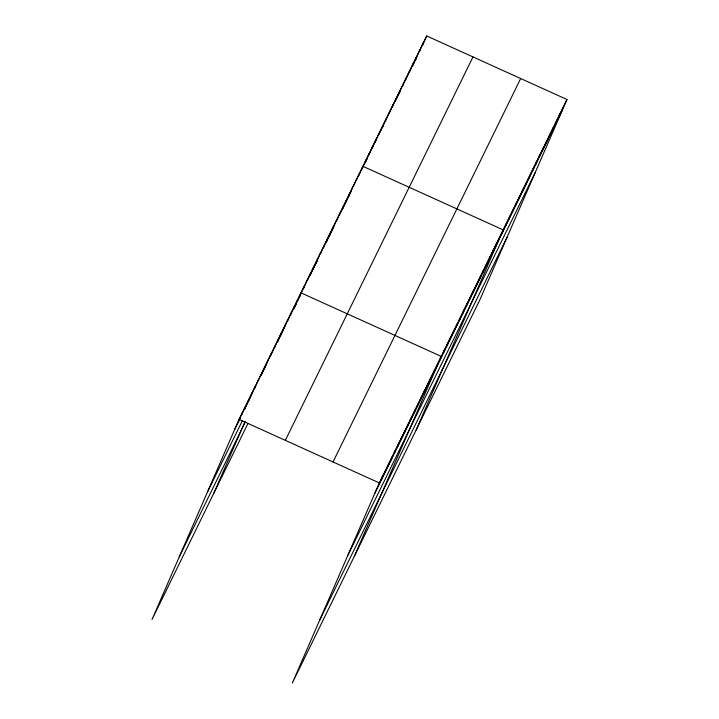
<?xml version="1.0" encoding="UTF-8"?>
<svg xmlns="http://www.w3.org/2000/svg" width="719" height="719" viewBox="0 0 719 719"><rect width="100%" height="100%" fill="white"/><g stroke="black" fill="none" stroke-linecap="round" stroke-linejoin="round"><path stroke-width="1.08" d="M566.967 99.51L379.335 482.934L292.318 683.05L479.959 299.625L566.967 99.51L426.682 35.95L239.041 419.375L152.033 619.49L247.938 423.509M237.854 422.952L242.303 412.715M241.557 415.267L245.565 406.055M248.819 399.396L244.37 409.632L247.633 402.973M248.073 401.948L252.081 392.736M250.886 396.313L255.335 386.076M254.589 388.628L258.597 379.416M258.741 379.929L261.86 372.766M261.114 375.309L265.113 366.106M268.376 359.446L263.927 369.674L271.629 352.786M270.443 356.354L274.892 346.127M274.595 347.654L278.154 339.467M277.408 342.019L281.408 332.807M280.221 336.375L284.67 326.147M283.924 328.7L287.933 319.488M287.627 321.016L291.186 312.828M290.44 315.38L294.448 306.168M297.702 299.508L293.253 309.745L296.516 303.085L294.781 307.058M213.956 492.964L244.766 422.098M304.227 286.189L299.769 296.426L300.704 294.52M303.481 288.741L307.48 279.529M307.624 280.033L310.743 272.869M309.997 275.422L313.996 266.21M317.259 259.55L312.81 269.787L317.465 260.269M316.063 263.127L320.521 252.89M320.665 253.394L323.775 246.231M323.478 247.758L327.037 239.571M326.291 242.123L330.291 232.911M329.104 236.488L333.553 226.251M332.807 228.804L336.816 219.592M336.51 221.119L340.069 212.932M339.323 215.484L343.331 206.272M346.594 199.612L342.136 209.849L345.399 203.189M345.839 202.165L349.847 192.953M353.11 186.293L348.661 196.53L351.447 190.823M353.694 185.772L356.363 179.633M356.507 180.136L359.626 172.973M358.88 175.526L362.888 166.314L503.174 229.873L416.157 429.989M361.792 169.693L366.241 159.456M369.602 152.59L365.153 162.827L367.067 158.908M368.955 154.945L372.954 145.732M372.307 148.078L376.316 138.866M375.219 142.245L379.677 132.008M379.03 134.354L383.029 125.151M386.391 118.284L382.382 127.497L383.38 125.582M385.294 121.664L389.743 111.427M389.096 113.773L393.104 104.561M392.457 106.915L396.466 97.703M395.369 101.073L399.818 90.837M398.73 94.216L403.179 83.979M402.532 86.325L406.532 77.122M405.444 80.492L409.893 70.255M409.246 72.61L413.254 63.398M412.607 65.744L416.607 56.531M419.968 49.674L415.519 59.911L416.472 57.942M419.761 50.995L423.32 42.807M422.673 45.162L426.682 35.95M378.14 486.511L382.589 476.275M381.403 479.852L385.851 469.615M384.656 473.192L389.105 462.955M387.918 466.532L392.367 456.295M391.172 459.872L395.63 449.636M394.434 453.213L398.883 442.976M397.697 446.553L402.146 436.316M400.95 439.893L405.399 429.656M404.213 433.233L408.662 422.997M407.466 426.574L411.924 416.337M410.729 419.914L415.178 409.677M413.991 413.254L418.44 403.017M417.245 406.594L421.694 396.358M420.507 399.935L424.956 389.707M423.77 393.275L428.218 383.047M427.023 386.615L431.472 376.388M430.286 379.956L434.734 369.728M433.539 373.296L437.988 363.068M354.242 556.515L441.25 356.408L300.964 292.849L296.956 302.061L299.311 297.369M440.064 359.976L444.513 349.749M443.317 353.317L447.766 343.089M446.58 346.657L451.029 336.429M449.833 339.997L454.291 329.769M453.096 333.337L457.545 323.11M456.358 326.687L460.807 316.45M459.612 320.027L464.061 309.79M462.874 313.367L467.323 303.13M466.128 306.707L470.586 296.471M469.39 300.048L473.839 289.811M472.653 293.388L477.101 283.151M475.906 286.728L480.355 276.491M479.169 280.068L483.617 269.832M482.431 273.409L486.88 263.172M485.685 266.749L490.133 256.512M488.947 260.089L493.396 249.853M492.2 253.43L496.649 243.193M495.463 246.77L499.912 236.533M502.078 233.244L506.527 223.016M505.439 226.386L509.888 216.149M508.791 219.529L513.249 209.292M512.153 212.662L516.601 202.425M515.514 205.805L519.963 195.568M518.866 198.938L523.315 188.702M522.228 192.081L526.676 181.844M525.58 185.214L530.029 174.987M528.941 178.357L533.39 168.12M532.303 171.49L536.751 161.263M535.655 164.633L540.104 154.396M539.016 157.776L543.465 147.539M542.369 150.909L546.817 140.672M545.73 144.052L550.179 133.815M549.091 137.185L553.54 126.957M552.444 130.328L556.892 120.091M555.805 123.461L560.254 113.234M559.157 116.604L563.606 106.367M234.592 429.611L240.649 417.245M248.091 402.02L250.419 397.265M261.599 374.437L263.46 370.627M277.426 342.091L283.475 329.715M310.015 275.494L312.343 270.73M326.309 242.195L332.367 229.828M332.825 228.876L333.76 226.97M345.866 202.237L348.194 197.482M380.98 130.481L381.942 128.521M396.807 98.135L400.168 91.277M412.634 65.788L415.034 60.89M207.351 492.272L242.267 420.921M179.274 556.83L245.386 421.738M285.335 440.352L472.976 56.927M333.032 461.958L520.673 78.533M374.878 493.171L562.519 109.746M347.637 555.832L535.269 172.407M319.569 620.389L507.201 236.964M239.041 419.375L379.335 482.934"/></g></svg>
